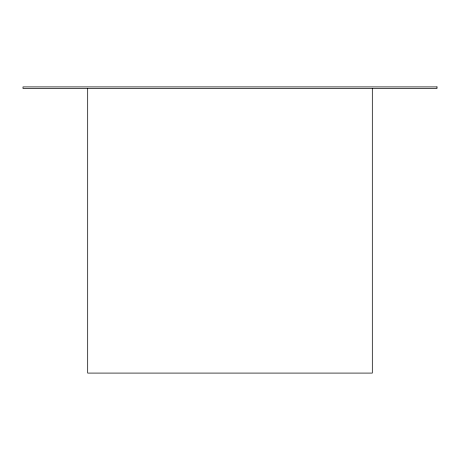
<?xml version="1.0" encoding="UTF-8"?>
<svg xmlns="http://www.w3.org/2000/svg" width="460" height="460" viewBox="0 0 460 460"><rect width="100%" height="100%" fill="white"/><g stroke="black" fill="none" stroke-linecap="round" stroke-linejoin="round"><path stroke-width="0.69" d="M372.312 88.464L372.312 373.089L87.688 373.089L87.688 88.464M437 86.911L23 86.911L23 88.464L437 88.464L437 86.911"/></g></svg>
